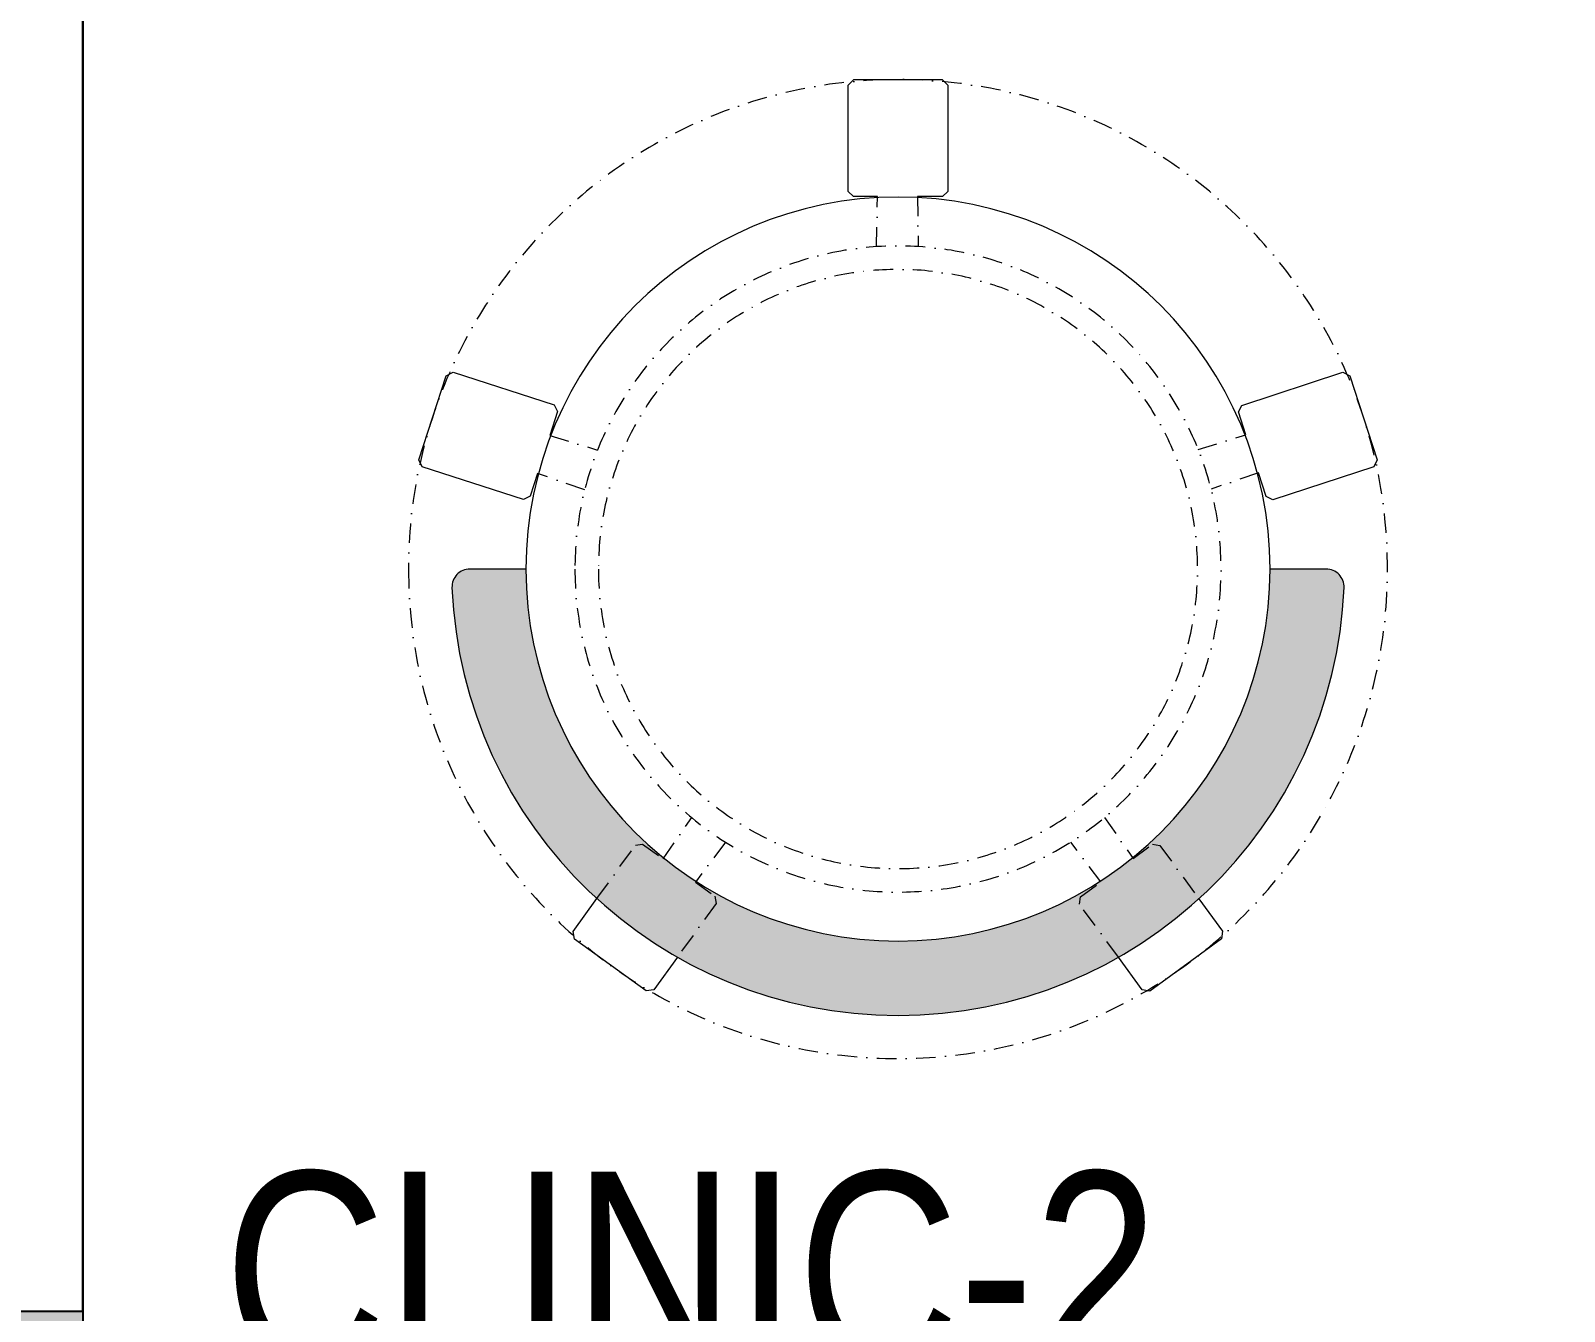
# Model space of a CAD drawing. Header units: millimetres. Extents: x 1639920 to 1645630, y 392778 to 410192.
# Drawn here: x 1643423 to 1644207, y 405183 to 405837 of the extents above; entities that cross this region are included whole.
import ezdxf

# ---------------------------------------------------------------- set-up
doc = ezdxf.new("R2010")
doc.units = ezdxf.units.MM
doc.header["$LTSCALE"] = 40
doc.linetypes.add('DASHDOT2', pattern=[0.5, 0.25, -0.125, 0, -0.125])
for name, color, linetype, lineweight in [('column hatch', 5, 'Continuous', 0), ('HATCH', 9, 'Continuous', 9), ('LENS-DIM', 252, 'Continuous', 5), ('LENS-FURNITURE', 13, 'Continuous', 9), ('LENS-PARTITION', 21, 'Continuous', 25), ('LENS-TEXT', 31, 'Continuous', 5), ('LN-ELEVATION-1', 81, 'Continuous', 13)]:
    doc.layers.add(name, color=color, linetype=linetype, lineweight=lineweight)
doc.styles.add('LK TXT', font='Gill Sans MT Condensed Regular.ttf')

# ---------------------------------------------------------------- blocks, each defined once
blk = doc.blocks.new('A$Cac3a86fe')
at = {"layer": 'column hatch'}
h = blk.add_hatch(color=8, dxfattribs=at)
h.dxf.hatch_style = 1
h.paths.add_polyline_path([(3414, 1800.935758158565), (3064.000000953674, 1800.935758158565), (3064.000000953674, 1470.935758158564), (3414, 1470.935758158564)])
h.paths.add_polyline_path([(3370, -1417.064241856336), (3100.000000953675, -1417.064241856336), (3100.000000953675, -1767.064241841436), (3370, -1767.064241841436)])
h.paths.add_polyline_path([(150.0000009536743, -1415), (-160, -1415), (-160, -1822), (150.0000009536743, -1822)])
h.paths.add_polyline_path([(150.0000009536743, -4592), (-160, -4592), (-160, -5002), (150.0000009536743, -5002)])
h.paths.add_polyline_path([(3370, -4587.064241856335), (3100.000000953675, -4587.064241856335), (3100.000000953675, -4937.064241856337), (3370, -4937.064241856337)])
h.paths.add_polyline_path([(3370, -7777.064241856336), (3100.000000953675, -7777.064241856336), (3100.000000953675, -8127.064241841436), (3370, -8127.064241841436)])
h.paths.add_polyline_path([(150.0000009536743, -7772), (-160, -7772), (-160, -8182), (150.0000009536743, -8182)])
h.paths.add_polyline_path([(150.0000009536743, -11042), (-160, -11042), (-160, -11452), (150.0000009536743, -11452)])
h.paths.add_polyline_path([(3370, -10947.06424185633), (3100.000000953675, -10947.06424185633), (3100.000000953675, -11287.06424184143), (3370, -11287.06424184143)])
h.paths.add_polyline_path([(5550, -10826.47548809647), (5200.000000953673, -10826.47548809647), (5200.000000953673, -11166.47548809647), (5550, -11166.47548809647)])
blk = doc.blocks.new('DOCTOR STOOL')
at = {"layer": 'HATCH'}
h = blk.add_hatch(dxfattribs=at)
h.set_pattern_fill('ANSI36', color=250)
h.set_pattern_definition([(45, (-689.3997257252789, -1.6298145e-09), (1.683798022700465, 6.173926083235043), [7.9375, -1.587499999999999, 0, -1.587499999999999])])
edge = h.paths.add_edge_path()
edge.add_line((227.9999999995508, 37.80991745903158), (227.9999999995508, 9.119999995687976))
edge.add_arc((218.8799999996107, 9.119999995749478), 9.119999999940092, 267.6119845363388, 359.9999999996136, ccw=False)
edge.add_arc((227.9999999996448, 227.809917461127), 228.000000002257, 92.3880154632688, 267.61198453673126, ccw=False)
edge.add_arc((218.8799999994991, 446.4998349263882), 9.120000000051716, -3.4498270906624384e-10, 92.3880154629299, ccw=False)
edge.add_line((227.9999999995508, 446.4998349263331), (227.9999999995508, 417.8099174629896))
edge.add_arc((227.9999999995508, 227.8099174610106), 190.000000001979, 90, 270)
at = {"layer": 'LN-ELEVATION-1', "color": 1, "ltscale": 100}
for p, q in [((280.216825267778, 470.8199351556545), (263.2765658827273, 419.2080985742269)), ((283.7804025793014, 472.6222848009841), (280.216825267778, 470.8199351556545)), ((326.7280946081726, 458.5258082725714), (283.7804025793014, 472.6222848009841)), ((311.5704969359354, 403.3893210494851), (328.5107563209863, 455.0011576309128)), ((328.5107563209863, 455.0011576309128), (326.7280946081726, 458.5258082725714)), ((263.2765658827273, 419.2080985742269), (264.9623320118756, 415.8750283533983)), ((264.9623320118756, 415.8750283533983), (277.1938885417335, 411.860334166498)), ((296.5654050509577, 405.5021315508961), (308.1985000452432, 401.6838669878201)), ((308.1985000452432, 401.6838669878201), (311.5704969359354, 403.3893210494851)), ((39.08480768888887, 393.0010463140122), (12.40669512363752, 356.5114147582037)), ((39.08480768888882, 393.0010463140122), (12.40669512363746, 356.5114147582038)), ((42.98782241378307, 393.6072814048264), (39.08480768888887, 393.0010463140122)), ((42.98782241378307, 393.6072814048264), (39.08480768888882, 393.0010463140122)), ((59.57058497173765, 381.4833769612495), (42.98782241378307, 393.6072814048264)), ((12.40669512363752, 356.5114147582037), (13.0196255484409, 352.5652946645453)), ((12.40669512363746, 356.5114147582038), (13.0196255484409, 352.5652946645454)), ((13.0196255484409, 352.5652946645454), (29.7154459787677, 340.3587319282719)), ((420.8553691428768, 253.2346719447014), (418.2142363802958, 250.5935391821201)), ((475.1762128710516, 253.2346719447014), (420.8553691428768, 253.2346719447014)), ((478, 250.4108848157539), (475.1762128710516, 253.2346719447014)), ((418.2142363802958, 250.5935391821201), (418.2142363802958, 237.7199715119894)), ((478, 205.2089501102255), (478, 250.4108848157539)), ((418.2142363802958, 217.3316809419539), (418.2142363802958, 205.0879869152431)), ((418.2142363802958, 205.0879869152431), (420.8862147285707, 202.4160085669703)), ((475.2070584567457, 202.4160085669703), (478, 205.2089501102255)), ((420.8862147285707, 202.4160085669703), (475.2070584567457, 202.4160085669703)), ((29.80030336598447, 115.1117353337796), (13.14542959810012, 103.0870834562575)), ((13.14542959810012, 103.0870834562575), (12.51589555233795, 99.18775892330295)), ((12.51589555233795, 99.18775892330295), (38.97560726018833, 62.53944985644)), ((42.91799640697923, 61.90296316019987), (59.68641968664888, 74.00959664677595)), ((38.97560726018833, 62.53944985644), (42.91799640697923, 61.90296316019987)), ((308.4479453730848, 53.94595568517189), (296.2044548037813, 49.96780495439072)), ((311.7759667420094, 52.25024394459229), (308.4479453730848, 53.94595568517189)), ((328.5620286722446, 0.5880509189853456), (311.7759667420094, 52.25024394459229)), ((265.1695928365815, 39.88396831355146), (263.4540770094588, 36.51707923991359)), ((276.814037965594, 43.66747740659263), (265.1695928365815, 39.88396831355146)), ((263.4540770094588, 36.51707923991359), (280.2401389396941, -15.14511378569341)), ((326.7490456010059, -2.970128374224428), (328.5620286722446, 0.5880509189853456)), ((283.7594505281909, -16.93829277038793), (326.7490456010059, -2.970128374224428)), ((280.2401389396941, -15.14511378569341), (283.7594505281909, -16.93829277038793))]:
    blk.add_line(p, q, dxfattribs=at)
at = {"layer": 'LN-ELEVATION-1', "linetype": 'DASHDOT2'}
for p, q in [((277.1938885417335, 411.860334166498), (268.7900486169635, 387.6885337123986)), ((289.0238237874953, 381.1105793348574), (296.5654050509577, 405.5021315508961)), ((86.83876787340999, 361.5472027143797), (59.57058497173759, 381.4833769612495)), ((87.41874672779522, 357.8132288103797), (86.83876787340999, 361.5472027143797)), ((80.19253728373064, 347.929406650394), (87.41874672779522, 357.8132288103797)), ((101.0598051864781, 333.2195324926688), (80.19253728373064, 347.929406650394)), ((29.71544597876769, 340.3587319282719), (56.87057100806764, 320.505215974099)), ((60.56143954330456, 321.078499494494), (68.15939944607226, 331.4707923056775)), ((68.15939944607226, 331.4707923056775), (88.55121842376921, 316.0087684583668)), ((56.87057100806764, 320.505215974099), (60.56143954330456, 321.078499494494)), ((418.2142363802958, 237.7199715119894), (392.674698740354, 238.1657657997326)), ((392.6382343793381, 216.8896711079804), (418.2142363802958, 217.3316809419539)), ((57.18706371601854, 134.8847017249933), (29.80030336598445, 115.1117353337796)), ((60.91750725147699, 134.282433000881), (57.18706371601854, 134.8847017249933)), ((68.08455919950495, 124.3556304041746), (60.91750725147699, 134.282433000881)), ((88.52282127921524, 139.6559804205055), (68.08455919950495, 124.3556304041746)), ((80.019187533744, 107.8254447158111), (101.0258646791657, 122.4411888974116)), ((87.55494659853252, 97.38796035055849), (80.019187533744, 107.8254447158111)), ((86.95963052489695, 93.7005814289354), (87.55494659853252, 97.38796035055849)), ((59.68641968664886, 74.00959664677595), (86.95963052489695, 93.7005814289354)), ((296.2044548037813, 49.96780495439072), (288.7362802880323, 74.39510638930753)), ((268.4902438431725, 67.85511086587476), (276.814037965594, 43.66747740659263))]:
    blk.add_line(p, q, dxfattribs=at)
at = {"layer": 'LN-ELEVATION-1', "color": 1, "ltscale": 100}
blk.add_lwpolyline([(228, 37.80991746066138), (228, 9.11999999731779, -0.4264743413925903), (218.5, 0.0079201031476259, -0.959166304662544), (218.5, 455.611914822366, -0.4264743413925903), (228, 446.4998349279631), (228, 417.8099174646193)], format="xyb", dxfattribs=at)
at = {"layer": 'LN-ELEVATION-1', "linetype": 'DASHDOT2'}
for radius in [250, 165, 153]:
    blk.add_circle((228, 227.8099174629897), radius, dxfattribs=at)
at = {"layer": 'LN-ELEVATION-1', "color": 1, "ltscale": 100}
blk.add_circle((228, 227.8099174629897), 190, dxfattribs=at)

msp = doc.modelspace()

# ---------------------------------------------------------------- linework, layer by layer
at = {"layer": 'LENS-PARTITION'}
for points in [[(1645279.927689415, 406571.0695214829), (1643491.349044699, 406571.0695214829), (1643279.901694507, 406782.5168716747), (1643209.191016389, 406711.8061935559), (1643349.927688461, 406571.0695214831), (1643349.927688461, 406471.069521483), (1643349.927688461, 405183.0695214682), (1643449.927688461, 405183.0695214682), (1643449.927688461, 406471.069521483), (1645279.927689415, 406471.069521483)], [(1643449.927688461, 406471.069521483), (1643449.927688461, 404933.069521483), (1645279.927689415, 404933.069521483), (1645279.927689415, 406471.069521483)]]:
    msp.add_lwpolyline(points, close=True, dxfattribs=at)

# ---------------------------------------------------------------- block references
at = {"layer": 'LENS-DIM', "color": 3}
msp.add_blockref('A$Cac3a86fe', (1640079.927688462, 406600.1337633244), dxfattribs=at)
at = {"layer": 'LENS-FURNITURE', "xscale": -1, "rotation": 270}
msp.add_blockref('DOCTOR STOOL', (1643638.540681378, 405334.197415302), dxfattribs=at)

# ---------------------------------------------------------------- texts
at = {"layer": 'LENS-TEXT', "color": 0, "linetype": 'Continuous', "ltscale": 3, "insert": (1643760.772847081, 405203.7258459228), "char_height": 100, "width": 554.7260009974113, "attachment_point": 5, "style": 'LK TXT'}
msp.add_mtext('CLINIC-2', dxfattribs=at)

doc.saveas('drawing.dxf')
